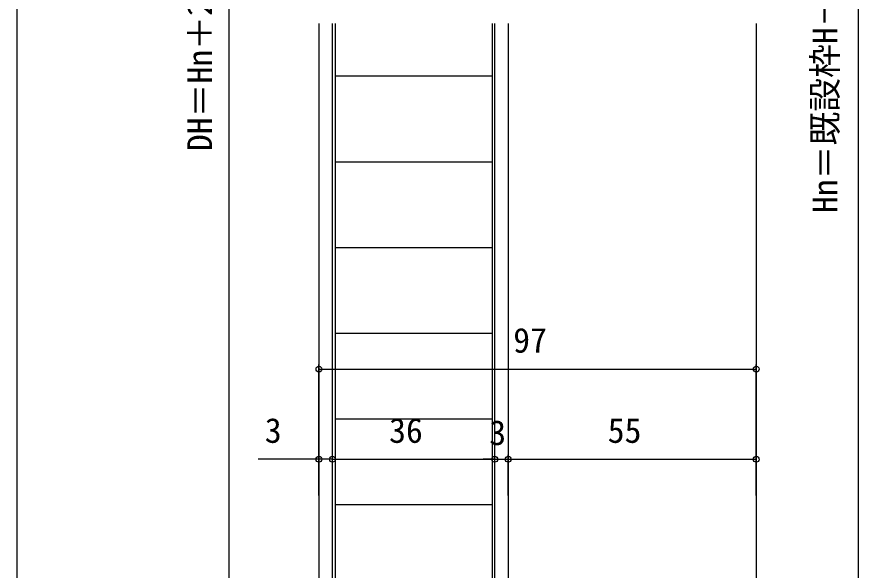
# Model space of a CAD drawing. Units: millimetres, scale not verified. Extents: x -437 to 438, y -281 to 279.
# Drawn here: x -436.8 to -250.2, y -158.5 to -35.8 of the extents above; entities that cross this region are included whole.
import ezdxf
from ezdxf.enums import TextEntityAlignment as Align

# ---------------------------------------------------------------- set-up
doc = ezdxf.new("R2010")
doc.units = ezdxf.units.MM
doc.header["$LTSCALE"] = 2
for name, color, linetype in [('0-4_YKK_12', 2, 'Continuous'), ('0-5_YKK_13', 4, 'Continuous'), ('0-7_YKK_D', 6, 'Continuous'), ('0-8_YKK_ZWAK', 7, 'Continuous')]:
    doc.layers.add(name, color=color, linetype=linetype)
doc.styles.add('ＭＳ ゴシック', font='')
doc.styles.get('ＭＳ ゴシック').set_extended_font_data('MS Gothic')

msp = doc.modelspace()

# ---------------------------------------------------------------- linework, layer by layer
at = {"layer": '0-4_YKK_12'}
for p, q in [((-369.8, -37.29), (-369.8, -202.908)), ((-327.8, -37.29), (-327.8, -171.408)), ((-272.8, -37.29), (-272.8, -173.908))]:
    msp.add_line(p, q, dxfattribs=at)
at = {"layer": '0-5_YKK_13'}
for p, q in [((-366.8, -177.908), (-366.8, -37.29)), ((-366.2, -37.29), (-366.2, -178.308)), ((-331.4, -37.29), (-331.4, -178.308)), ((-330.8, -177.908), (-330.8, -37.29)), ((-366.2, -48.91), (-331.4, -48.91)), ((-366.2, -67.91), (-331.4, -67.91)), ((-366.2, -86.91), (-331.4, -86.91)), ((-366.2, -105.91), (-331.4, -105.91)), ((-366.2, -124.91), (-331.4, -124.91)), ((-366.2, -143.91), (-331.4, -143.91))]:
    msp.add_line(p, q, dxfattribs=at)
at = {"layer": '0-7_YKK_D'}
for p, q in [((-389.8, 102.33), (-389.8, -173.908)), ((-250.2, 91.33), (-250.2, -164.908)), ((-369.8, -141.91), (-369.8, -112.91)), ((-272.8, -141.91), (-272.8, -112.91)), ((-369.8, -113.91), (-272.8, -113.91)), ((-369.8, -133.91), (-383.247, -133.91)), ((-369.8, -141.91), (-369.8, -132.91)), ((-366.8, -133.91), (-369.8, -133.91)), ((-366.8, -141.91), (-366.8, -132.91)), ((-366.8, -141.91), (-366.8, -132.91)), ((-366.8, -133.91), (-330.8, -133.91)), ((-366.8, -133.91), (-364.25, -133.91)), ((-330.8, -133.91), (-333.35, -133.91)), ((-330.8, -141.91), (-330.8, -132.91)), ((-330.8, -141.91), (-330.8, -132.91)), ((-330.8, -133.91), (-327.8, -133.91)), ((-327.8, -141.91), (-327.8, -132.91)), ((-327.8, -141.91), (-327.8, -132.91)), ((-327.8, -133.91), (-325.25, -133.91)), ((-327.8, -133.91), (-272.8, -133.91)), ((-272.8, -141.91), (-272.8, -132.91))]:
    msp.add_line(p, q, dxfattribs=at)
for centre in [(-369.8, -113.91), (-272.8, -113.91), (-369.8, -133.91), (-366.8, -133.91), (-366.8, -133.91), (-330.8, -133.91), (-330.8, -133.91), (-327.8, -133.91), (-327.8, -133.91), (-272.8, -133.91)]:
    msp.add_circle(centre, 0.637, dxfattribs=at)
at = {"layer": '0-8_YKK_ZWAK'}
msp.add_line((-436.8, 243.8), (-436.8, -281.2), dxfattribs=at)

# ---------------------------------------------------------------- texts
at = {"layer": '0-7_YKK_D', "style": 'ＭＳ ゴシック'}
for s, p in [('Hn＝既設枠H－16', (-253.18, -79.318)), ('DH＝Hn＋20', (-391.843, -65.576))]:
    msp.add_text(s, height=5.499, rotation=90, dxfattribs=at).set_placement(p, align=Align.BOTTOM_LEFT)
for s, p in [('97', (-326.712, -111.91)), ('3', (-381.801, -131.91)), ('36', (-354.233, -131.91)), ('55', (-305.755, -131.91)), ('3', (-332.027, -132.41))]:
    msp.add_text(s, height=5.499, dxfattribs=at).set_placement(p, align=Align.BOTTOM_LEFT)

doc.saveas('drawing.dxf')
